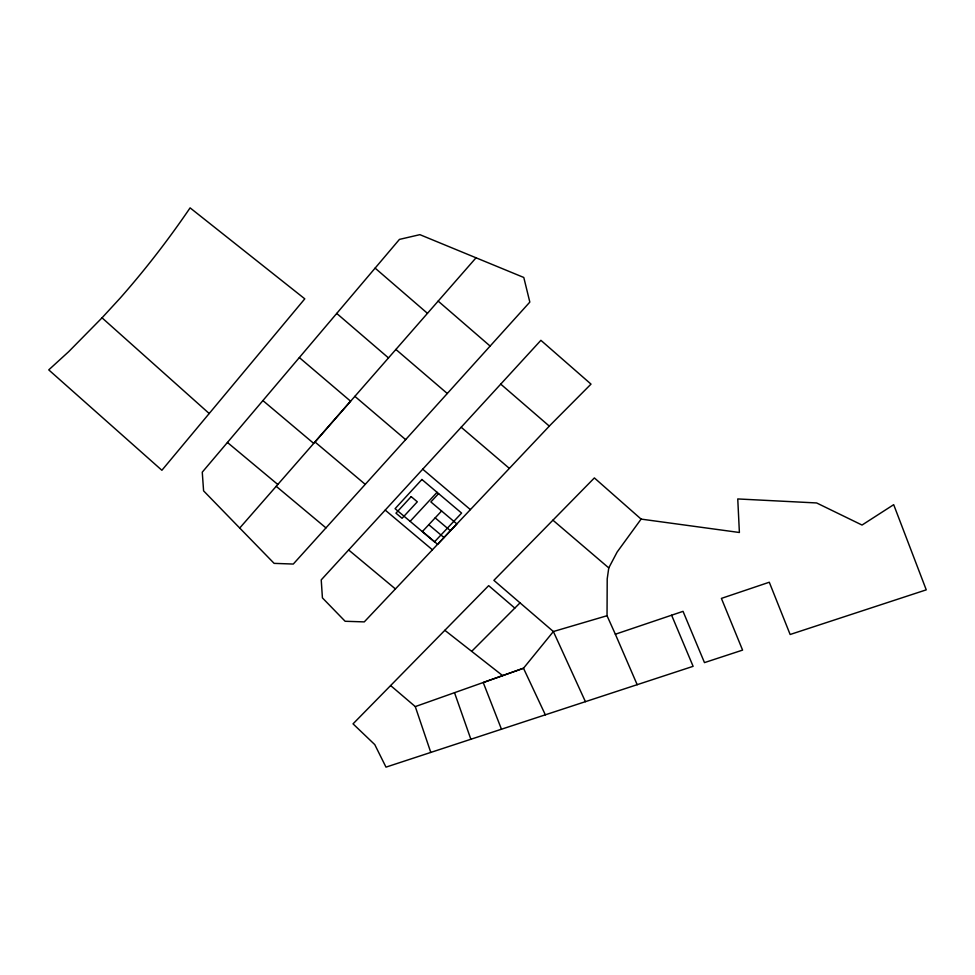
<?xml version="1.0" encoding="UTF-8"?>
<svg xmlns="http://www.w3.org/2000/svg" width="975" height="975" viewBox="0 0 975 975"><rect width="100%" height="100%" fill="white"/><g stroke="black" fill="none" stroke-linecap="round" stroke-linejoin="round"><path stroke-width="1.46" d="M607.035 615.725L607.206 578.894L608.766 567.913L617.151 552.021L641.111 519.102L739.391 532.496L737.758 498.944L816.623 502.954L862.034 525.05L893.685 504.672L926.25 589.851L790.14 634.493L769.287 582.233L721.402 598.394L742.584 650.106L704.474 662.61L683.036 611.349L615.359 634.225L607.035 615.725L553.373 631.532L523.49 668.241L483.234 682.524L501.467 729.215L693.115 666.327L671.617 615.237M239.716 528.036L203.592 490.864L202.264 472.168L399.445 239.399L419.884 234.658L523.794 277.473L529.827 302.104L293.292 564.05L274.121 563.367L239.716 528.036L476.044 257.79M348.648 549.961L321.226 579.881L322.42 597.882L345.126 621.27L364.272 621.892L550.619 424.734L591.008 384.113L540.893 340.324L348.648 549.961L395.399 588.924M102.034 317.826L119.888 298.423A1498.612 1051.196 68.6 0 0 190.101 207.87L304.785 298.837L161.887 470.279L48.75 369.878L68.616 351.743L102.034 317.826L209.198 413.51M410.134 521.345L437.056 492.302M438.592 493.606L430.865 501.93L456.873 523.916L437.617 544.33L422.407 531.521L441.59 510.997M514.8 608.095L488.67 585.646L353.035 723.852L374.778 744.608L385.99 767.13L501.467 729.215M471.668 651.349L520.041 602.867L553.373 631.532L585.414 701.671M390.597 685.535L415.277 706.595L523.49 668.241L545.342 714.833M444.856 630.313L502.649 675.626M227.419 442.455L277.79 484.465M276.23 486.318L325.955 527.889M428.781 524.708L444.003 537.554M365.247 484.368L314.962 441.967L350.573 401.188L299.337 357.569M262.945 400.615L313.706 443.393M385.235 510.12L432.449 549.815M435.167 517.871L450.426 530.753M422.736 469.207L470.389 509.62M461.175 427.221L509.364 468.39M354.863 396.337L405.661 439.64M395.887 349.44L447.281 393.498M552.91 520.175L608.766 567.913M336.716 313.426L388.477 357.91M520.041 602.867L493.886 580.344L594.372 477.921L641.111 519.102M438.153 301.104L490.133 346.076M375.119 268.125L427.452 313.328M500.699 384.089L549.315 426.124M615.359 634.225L637.187 684.706M415.277 706.595L430.792 752.432M454.521 692.701L470.864 739.257M421.907 479.481L395.082 508.682L434.497 541.856L461.589 513.082L421.907 479.481M411.17 496.628L395.96 513.155L402.078 518.298L417.312 501.808L411.17 496.628"/></g></svg>
